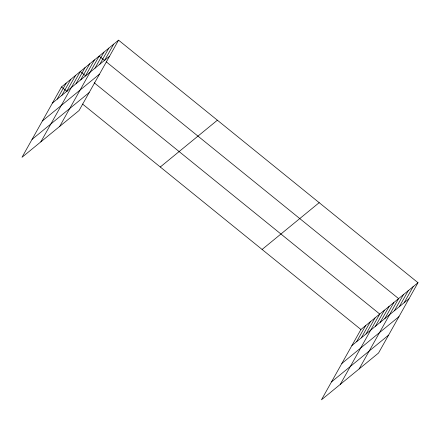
<?xml version="1.0" encoding="UTF-8"?>
<svg xmlns="http://www.w3.org/2000/svg" width="440" height="440" viewBox="0 0 440 440"><rect width="100%" height="100%" fill="white"/><g stroke="black" fill="none" stroke-linecap="round" stroke-linejoin="round"><path stroke-width="0.66" d="M118.564 40.172L61.468 86.972L22 157.3L79.09 110.506L118.564 40.172L418 282.7L378.532 353.029L321.437 399.828L360.91 329.494L418 282.7M57.162 99.182L66.176 83.111M61.87 95.321L70.889 79.25M66.578 91.46L75.597 75.389M40.843 141.856L80.311 71.528L85.454 75.697M75.999 83.738L85.019 67.666M80.707 79.877L89.727 63.806M85.421 76.016L94.441 59.945M59.681 126.418L99.149 56.084L104.808 60.671M94.985 68.178L104.005 52.107M99.836 64.202L108.856 48.125M104.687 60.225L113.707 44.148M356.598 341.709L365.618 325.633M361.306 337.849L370.326 321.772M366.02 333.988L375.04 317.911M340.28 384.384L379.748 314.05L94.204 82.781M375.441 326.266L384.461 310.195M380.149 322.405L389.169 306.334M384.857 318.543L393.877 302.473M359.123 368.94L398.591 298.611L106.354 61.919M394.422 310.706L403.442 294.63M399.273 306.73L408.293 290.653M404.129 302.748L413.149 286.677M52.448 103.043L109.544 56.243M42.4 120.951L99.495 74.151M32.049 139.398L89.139 92.598M160.281 167.002L217.377 120.208M262.091 249.464L319.187 202.664M351.89 345.57L408.98 298.771M341.841 363.473L398.932 316.679M331.485 381.92L388.581 335.126M61.468 86.972L67.127 91.553M82.572 104.06L360.91 329.494"/></g></svg>
